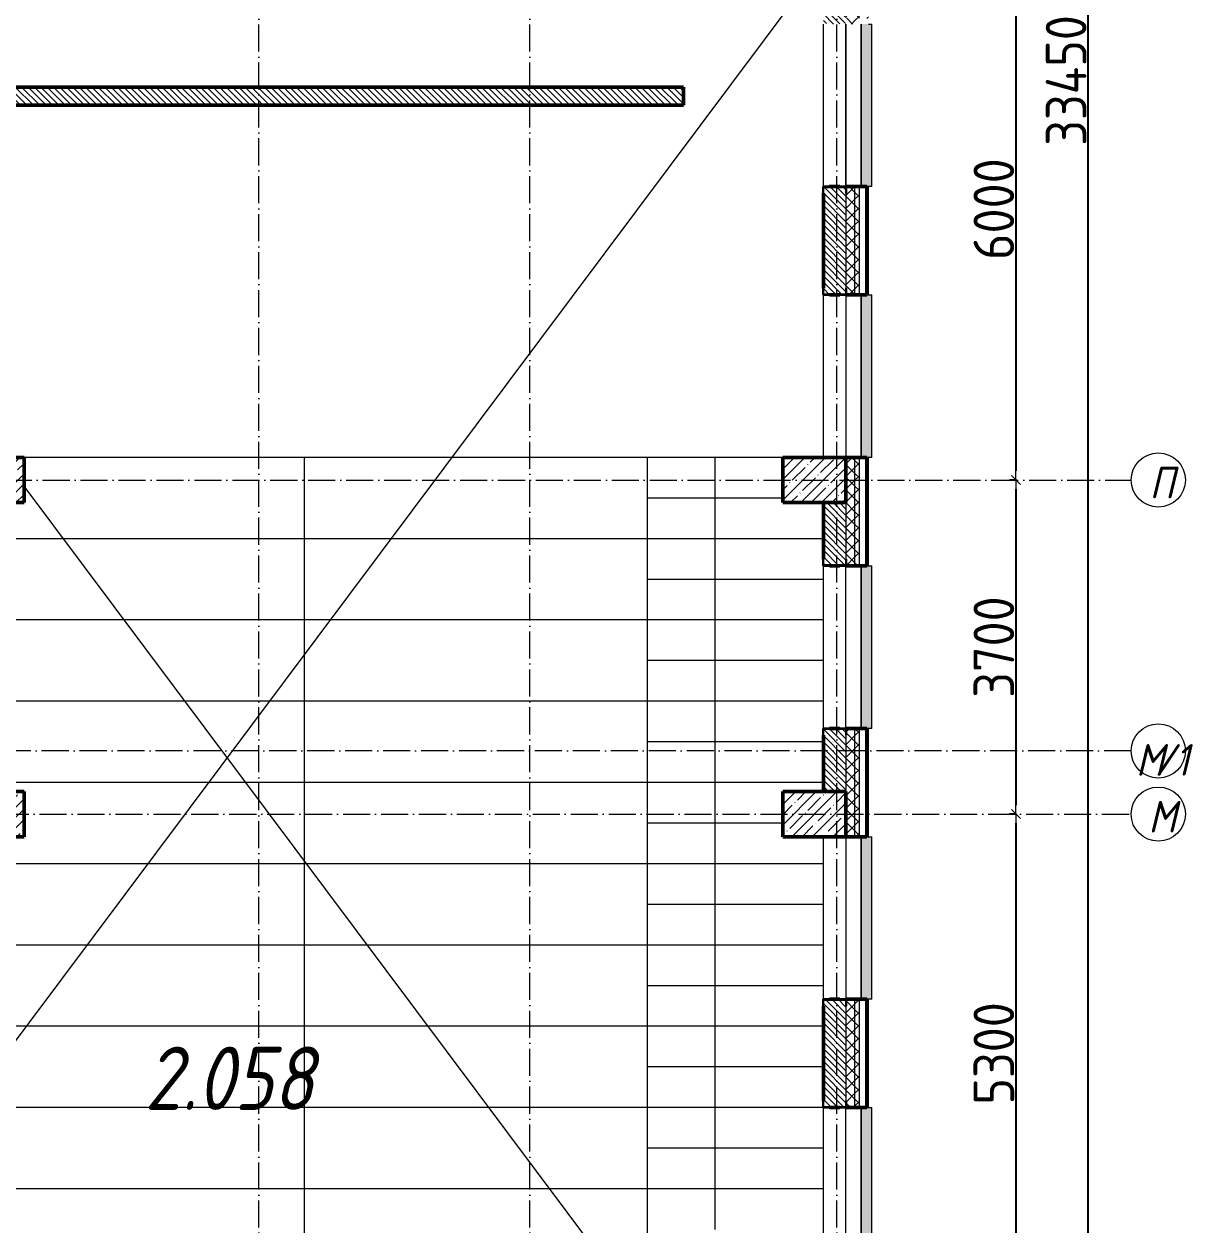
# Model space of a CAD drawing. Header units: millimetres. Extents: x -12989 to 629078, y -109036 to 555275.
# Drawn here: x 57710 to 70652, y 81945 to 95245 of the extents above; entities that cross this region are included whole.
import ezdxf

# ---------------------------------------------------------------- set-up
doc = ezdxf.new("R2010")
doc.units = ezdxf.units.MM
doc.linetypes.add('50_200_ШТРИХ_1Т_ш5_п1_п1_', pattern=[700, 500, -100, 0, -100])
for name, color, linetype, lineweight in [('A-____-____-DIMS', 7, 'Continuous', 9), ('A-DETL-____-OTLN-4', 7, 'Continuous', 18), ('A-GENM-____-MCUT', 7, 'Continuous', 25), ('A-GENM-____-OTLN-1', 7, 'Continuous', 25), ('A-GLAZ-____-OTLN', 7, 'Continuous', 9), ('A-WALL-____-MCUT-2', 7, 'Continuous', 50), ('A-WALL-____-MCUT-3', 7, 'Continuous', 9), ('A-WALL-____-OTLN', 7, 'Continuous', 9), ('A-WALL-____-PATT-1', 7, 'Continuous', 9), ('A-WALL-FNSH-MCUT-1', 7, 'Continuous', 9), ('S-COLS-____-MCUT', 7, 'Continuous', 50), ('S-COLS-____-OTLN', 7, 'Continuous', 9), ('S-GRID-____-IDEN', 7, 'Continuous', 9), ('S-GRID-____-OTLN-1', 7, '50_200_ШТРИХ_1Т_ш5_п1_п1_', 9), ('S-STRS-____-OTLN-1', 7, 'Continuous', 9), ('Марки помещений', 7, 'Continuous', 9)]:
    doc.layers.add(name, color=color, linetype=linetype, lineweight=lineweight)
doc.layers.add('A-GLAZ-____-OTLN-1', color=7, linetype='Continuous', lineweight=9, true_color=0xc0c0c0)
doc.styles.add('ISOCPEUR_I', font='isocpeui.ttf', dxfattribs={"width": 0.9, "height": 2.5})
doc.styles.add('ISOCPEUR_I_3', font='isocpeui.ttf', dxfattribs={"width": 0.85, "height": 2.2})
doc.styles.add('СПДС', font='isocpeur.ttf', dxfattribs={"width": 0.9})
doc.dimstyles.new('Размера А3', dxfattribs={"dimtxt": 200, "dimasz": 100, "dimexe": 70, "dimexo": 100, "dimgap": 20, "dimtad": 1, "dimdec": 0, "dimrnd": 10, "dimzin": 0, "dimdsep": 46, "dimtxsty": 'СПДС', "dimblk": 'ARROWHEAD_6', "dimcen": 1, "dimclrd": 256, "dimclre": 256, "dimclrt": 256, "dimazin": 0, "dimtfac": 1, "dimtdec": 0, "dimtmove": 2, "dimatfit": 3, "dimfxl": 1, "dimtolj": 1, "dimtzin": 0, "dimarcsym": 0})
pattern_1 = [(135, (43259.71, 63713.66), (-35.35534, -35.35534), [])]
pattern_2 = [(45, (43259.71, 63713.66), (-70.71068, 70.71068), []), (135, (43259.71, 63713.66), (-70.71068, -70.71068), [])]

# ---------------------------------------------------------------- blocks, each defined once
blk = doc.blocks.new('BSC_Колонна _Прямоугольная - 500х700-V5-АР1_План отверстий 2 этажа в осях 1-64_А-ГГ')
at = {"layer": 'S-COLS-____-OTLN'}
h = blk.add_hatch(dxfattribs=at)
h.set_pattern_fill('FP_31', color=256, style=0, pattern_type=2)
h.set_pattern_definition([(315, (-22781.04, 14100), (114.0493, 114.0493), []), (315, (-22781.04, 13985.95), (114.0493, 114.0493), [201.613, -40.323, 3.353, -36.97])])
h.paths.add_polyline_path([(-250, 350), (-250, -350), (250, -350), (250, 350)], flags=0)
at = {"layer": 'S-COLS-____-MCUT'}
for p, q in [((250, 350), (-250, 350)), ((-250, 350), (-250, -350)), ((250, -350), (250, 350)), ((-250, -350), (250, -350))]:
    blk.add_line(p, q, dxfattribs=at)
blk = doc.blocks.new('BSC_Колонна _Прямоугольная - 500х700-V6-АР1_План отверстий 2 этажа в осях 1-64_А-ГГ')
at = {"layer": 'S-COLS-____-OTLN'}
h = blk.add_hatch(dxfattribs=at)
h.set_pattern_fill('FP_32', color=256, style=0, pattern_type=2)
h.set_pattern_definition([(315, (-26481.04, 14100), (114.04925, 114.04925), []), (315, (-26481.04, 13985.95), (114.04925, 114.04925), [201.613, -40.323, 3.353, -36.97])])
h.paths.add_polyline_path([(-250, 350), (-250, -350), (250, -350), (250, 350)], flags=0)
at = {"layer": 'S-COLS-____-MCUT'}
for p, q in [((250, 350), (-250, 350)), ((-250, 350), (-250, -350)), ((250, -350), (250, 350)), ((-250, -350), (250, -350))]:
    blk.add_line(p, q, dxfattribs=at)
blk = doc.blocks.new('BSC_Колонна _Прямоугольная - 500х700-V107-АР1_План отверстий 2 этажа в осях 1-64_А-ГГ')
at = {"layer": 'S-COLS-____-OTLN'}
h = blk.add_hatch(dxfattribs=at)
h.set_pattern_fill('FP_136', color=256, style=0, pattern_type=2)
h.set_pattern_definition([(315, (-22781.04, 23200), (114.04925, 114.04925), []), (315, (-22781.04, 23085.95), (114.04925, 114.04925), [201.613, -40.323, 3.353, -36.97])])
h.paths.add_polyline_path([(-250, 350), (-250, -350), (250, -350), (250, 350)], flags=0)
at = {"layer": 'S-COLS-____-MCUT'}
for p, q in [((250, 350), (-250, 350)), ((-250, 350), (-250, -350)), ((250, -350), (250, 350)), ((-250, -350), (250, -350))]:
    blk.add_line(p, q, dxfattribs=at)
blk = doc.blocks.new('BSC_Колонна _Прямоугольная - 500х700-V108-АР1_План отверстий 2 этажа в осях 1-64_А-ГГ')
at = {"layer": 'S-COLS-____-OTLN'}
h = blk.add_hatch(dxfattribs=at)
h.set_pattern_fill('FP_137', color=256, style=0, pattern_type=2)
h.set_pattern_definition([(315, (-26481.04, 23200), (114.04925, 114.04925), []), (315, (-26481.04, 23085.95), (114.04925, 114.04925), [201.613, -40.323, 3.353, -36.97])])
h.paths.add_polyline_path([(-250, 350), (-250, -350), (250, -350), (250, 350)], flags=0)
at = {"layer": 'S-COLS-____-MCUT'}
for p, q in [((250, 350), (-250, 350)), ((-250, 350), (-250, -350)), ((250, -350), (250, 350)), ((-250, -350), (250, -350))]:
    blk.add_line(p, q, dxfattribs=at)
blk = doc.blocks.new('Фахверк_СКБ_Уголок - 250_2700-27497298-АР1_План отверстий 2 этажа в осях 1-64_А-ГГ')
at = {"layer": 'A-GENM-____-MCUT'}
for p, q in [((200, 181), (125, 181)), ((125, 181), (125, 106)), ((131, 106), (131, 175)), ((131, 175), (200, 175)), ((200, 175), (200, 181)), ((125, 106), (131, 106)), ((131, -6), (125, -6)), ((125, -6), (125, -81)), ((125, -81), (200, -81)), ((131, -75), (131, -6)), ((200, -75), (131, -75)), ((200, -81), (200, -75))]:
    blk.add_line(p, q, dxfattribs=at)
blk = doc.blocks.new('Отлив_СКБ - Отлив витража_120_НВФ-V194-АР1_План отверстий 2 этажа в осях 1-64_А-ГГ')
at = {"layer": 'A-GLAZ-____-OTLN-1'}
for points in [[(1800, -2), (1800, 0), (0, 0), (0, -2), (1544, -2)], [(1544, -120), (1800, -120), (1800, -2), (0, -2), (0, -120)]]:
    blk.add_hatch(color=256, dxfattribs=at).paths.add_polyline_path(points, flags=0)
at = {"layer": 'A-GLAZ-____-OTLN'}
for p, q in [((0, 0), (1800, 0)), ((1800, -2), (0, -2)), ((0, -120), (0, -83)), ((0, -120), (1800, -120)), ((1800, -83), (1800, -120))]:
    blk.add_line(p, q, dxfattribs=at)
blk = doc.blocks.new('Ось сетки - Круг_Ø6_00__ISO-2_5_0_9K_-25732049-АР1_План отверстий 2 этажа в осях 1-64_А-ГГ')
at = {"layer": 'S-GRID-____-IDEN'}
blk.add_circle((0, 0), 3, dxfattribs=at)
blk = doc.blocks.new('ARROWHEAD_6')
at = {"color": 0, "linetype": 'Continuous'}
for p, q in [((0, 0), (-1, 0)), ((-0.5, -0.5), (0.5, 0.5))]:
    blk.add_line(p, q, dxfattribs=at)
blk = doc.blocks.new('*D2710')
at = {"layer": 'A-____-____-DIMS', "lineweight": -2, "transparency": 16777216}
for p, q in [((9847, 491497), (9771, 491497)), ((9841, 491397), (9841, 485597)), ((9847, 485497), (9771, 485497))]:
    blk.add_line(p, q, dxfattribs=at)
at = {"layer": 'Defpoints', "color": 0, "transparency": 16777216}
for p in [(9947, 491497), (9841, 485497), (9947, 485497)]:
    blk.add_point(p, dxfattribs=at)
at = {"layer": 'A-____-____-DIMS', "lineweight": -2, "transparency": 16777216, "xscale": 100, "yscale": 100, "zscale": 100}
for p, rotation in [((9841, 491497), 90), ((9841, 485497), 270)]:
    blk.add_blockref('ARROWHEAD_6', p, dxfattribs=dict(at, rotation=rotation))
at = {"layer": 'A-____-____-DIMS', "transparency": 16777216, "insert": (9596, 488497), "char_height": 450, "attachment_point": 5, "rotation": 90, "style": 'СПДС'}
blk.add_mtext('\\A1;6000', dxfattribs=at)
blk = doc.blocks.new('*D2711')
at = {"layer": 'A-____-____-DIMS', "lineweight": -2, "transparency": 16777216}
for p, q in [((9847, 485497), (9771, 485497)), ((9841, 485397), (9841, 481897)), ((9847, 481797), (9771, 481797))]:
    blk.add_line(p, q, dxfattribs=at)
at = {"layer": 'Defpoints', "color": 0, "transparency": 16777216}
for p in [(9947, 485497), (9841, 481797), (9947, 481797)]:
    blk.add_point(p, dxfattribs=at)
at = {"layer": 'A-____-____-DIMS', "lineweight": -2, "transparency": 16777216, "xscale": 100, "yscale": 100, "zscale": 100}
for p, rotation in [((9841, 485497), 90), ((9841, 481797), 270)]:
    blk.add_blockref('ARROWHEAD_6', p, dxfattribs=dict(at, rotation=rotation))
at = {"layer": 'A-____-____-DIMS', "transparency": 16777216, "insert": (9596, 483647), "char_height": 450, "attachment_point": 5, "rotation": 90, "style": 'СПДС'}
blk.add_mtext('\\A1;3700', dxfattribs=at)
blk = doc.blocks.new('*D2714')
at = {"layer": 'A-____-____-DIMS', "lineweight": -2, "transparency": 16777216}
for p, q in [((9847, 481797), (9771, 481797)), ((9841, 481697), (9841, 476597)), ((9847, 476497), (9771, 476497))]:
    blk.add_line(p, q, dxfattribs=at)
at = {"layer": 'Defpoints', "color": 0, "transparency": 16777216}
for p in [(9947, 481797), (9841, 476497), (9947, 476497)]:
    blk.add_point(p, dxfattribs=at)
at = {"layer": 'A-____-____-DIMS', "lineweight": -2, "transparency": 16777216, "xscale": 100, "yscale": 100, "zscale": 100}
for p, rotation in [((9841, 481797), 90), ((9841, 476497), 270)]:
    blk.add_blockref('ARROWHEAD_6', p, dxfattribs=dict(at, rotation=rotation))
at = {"layer": 'A-____-____-DIMS', "transparency": 16777216, "insert": (9596, 479147), "char_height": 450, "attachment_point": 5, "rotation": 90, "style": 'СПДС'}
blk.add_mtext('\\A1;5300', dxfattribs=at)
blk = doc.blocks.new('*D2716')
at = {"layer": 'A-____-____-DIMS', "lineweight": -2, "transparency": 16777216}
for p, q in [((10635, 506647), (10711, 506647)), ((10641, 473297), (10641, 506547)), ((10635, 473197), (10711, 473197))]:
    blk.add_line(p, q, dxfattribs=at)
at = {"layer": 'Defpoints', "color": 0, "transparency": 16777216}
for p in [(10535, 506647), (10641, 506647), (10535, 473197)]:
    blk.add_point(p, dxfattribs=at)
at = {"layer": 'A-____-____-DIMS', "lineweight": -2, "transparency": 16777216, "xscale": 100, "yscale": 100, "zscale": 100}
for p, rotation in [((10641, 506647), 90), ((10641, 473197), 270)]:
    blk.add_blockref('ARROWHEAD_6', p, dxfattribs=dict(at, rotation=rotation))
at = {"layer": 'A-____-____-DIMS', "transparency": 16777216, "insert": (10396, 489922), "char_height": 450, "attachment_point": 5, "rotation": 90, "style": 'СПДС'}
blk.add_mtext('\\A1;33450', dxfattribs=at)
blk = doc.blocks.new('2этаж')
at = {"layer": 'S-GRID-____-OTLN-1', "color": 251, "ltscale": 0.6, "true_color": 0x636466}
for p, q in [((1458.3, 454533.3), (1458.3, 508896.9)), ((4458.3, 454533.3), (4458.3, 508896.9)), ((7858.3, 454533.3), (7858.3, 508896.9)), ((-20260.4, 485497), (11116.1, 485497)), ((11116.1, 482497), (-20260.4, 482497)), ((-7691.7, 481797), (11116.1, 481797))]:
    blk.add_line(p, q, dxfattribs=at)
at = {"layer": 'S-GRID-____-IDEN', "char_height": 350, "attachment_point": 1, "style": 'ISOCPEUR_I'}
for s, insert, width in [('\\fISOCPEUR|b0|i1|c204|p34|;\\W.9;П', (11318.1, 485643.6), 223.671), ('\\fISOCPEUR|b0|i1|c204|p34|;\\W.9;М', (11168.5, 482573.1), 252.532), ('/1', (11376.8, 482573.1), 346.329), ('\\fISOCPEUR|b0|i1|c204|p34|;\\W.9;М', (11306.4, 481943.6), 252.532)]:
    blk.add_mtext(s, dxfattribs=dict(at, insert=insert, width=width))
at = {"layer": 'A-____-____-DIMS'}
for base, p1, p2, picture, middle in [((10640.9, 506647), (10534.8, 473197), (10534.8, 506647), '*D2716', (10395.9, 489922)), ((9840.9, 485497), (9946.9, 491497), (9946.9, 485497), '*D2710', (9595.9, 488497)), ((9840.9, 481797), (9946.9, 485497), (9946.9, 481797), '*D2711', (9595.9, 483647)), ((9840.9, 476497), (9946.9, 481797), (9946.9, 476497), '*D2714', (9595.9, 479147))]:
    dim = blk.add_linear_dim(base=base, p1=p1, p2=p2, angle=90, dimstyle='Размера А3', override={"dimtxt": 450}, dxfattribs=at)
    dim.commit()
    dim.dimension.update_dxf_attribs({"geometry": picture, "text_midpoint": middle})

msp = doc.modelspace()

# ---------------------------------------------------------------- hatches: boundary and pattern name
at = {"layer": 'A-WALL-____-PATT-1'}
h = msp.add_hatch(dxfattribs=at)
h.set_pattern_fill('FP_1', color=256, style=0, pattern_type=2)
h.set_pattern_definition(pattern_2)
h.paths.add_polyline_path([(66959.7115, 73244.7006), (66959.7115, 75444.7006), (66909.7115, 75444.7006), (66909.7115, 73244.7006)], flags=0)
h.paths.add_polyline_path([(66909.7115, 77244.7006), (66959.7115, 77244.7006), (66959.7115, 78444.7006), (66909.7115, 78444.7006), (66909.7115, 78209.4711)], flags=0)
h.paths.add_polyline_path([(66909.7115, 80244.7006), (66959.7115, 80244.7006), (66959.7115, 81444.7006), (66909.7115, 81444.7006)], flags=0)
h.paths.add_polyline_path([(66959.7115, 83244.7006), (66959.7115, 84444.7006), (66909.7115, 84444.7006), (66909.7115, 83244.7006)], flags=0)
h.paths.add_polyline_path([(66959.7115, 86244.7006), (66959.7115, 87444.7006), (66909.7115, 87444.7006), (66909.7115, 86244.7006)], flags=0)
h.paths.add_polyline_path([(66959.7115, 89244.7006), (66959.7115, 90444.7006), (66909.7115, 90444.7006), (66909.7115, 89244.7006)], flags=0)
h.paths.add_polyline_path([(66959.7115, 92244.7006), (66959.7115, 93444.7006), (66909.7115, 93444.7006), (66909.7115, 92244.7006)], flags=0)
h.paths.add_polyline_path([(66959.7115, 95244.7006), (66959.7115, 96444.7006), (66909.7115, 96444.7006), (66909.7115, 95244.7006)], flags=0)
h.paths.add_polyline_path([(66959.7115, 98244.7006), (66959.7115, 99444.7006), (66909.7115, 99444.7006), (66909.7115, 98244.7006)], flags=0)
h.paths.add_polyline_path([(66959.7115, 101244.7006), (66959.7115, 102444.7006), (66909.7115, 102444.7006), (66909.7115, 101244.7006)], flags=0)
h.paths.add_polyline_path([(66959.7115, 104244.7006), (66959.7115, 105494.7006), (66909.7115, 105494.7006), (66909.7115, 104244.7006)], flags=0)
h.paths.add_polyline_path([(66959.7115, 107294.7006), (66959.7115, 111544.7006), (66909.7115, 111544.7006), (66909.7115, 107294.7006)], flags=0)
h = msp.add_hatch(dxfattribs=at)
h.set_pattern_fill('FP_1', color=256, style=0, pattern_type=2)
h.set_pattern_definition(pattern_2)
h.paths.add_polyline_path([(66909.7115, 73244.7006), (66909.7115, 75444.7006), (66815.7115, 75444.7006), (66815.7115, 75369.7006), (66809.7115, 75369.7006), (66809.7115, 73244.7006)], flags=0)
h.paths.add_polyline_path([(66815.7115, 77244.7006), (66909.7115, 77244.7006), (66909.7115, 78444.7006), (66815.7115, 78444.7006), (66815.7115, 78369.7006), (66809.7115, 78369.7006), (66809.7115, 77319.7006), (66815.7115, 77319.7006), (66815.7115, 77250.7006)], flags=0)
h.paths.add_polyline_path([(66909.7115, 80244.7006), (66909.7115, 81444.7006), (66809.7115, 81444.7006), (66809.7115, 80319.7006), (66815.7115, 80319.7006), (66815.7115, 80244.7006)], flags=0)
h.paths.add_polyline_path([(66909.7115, 83244.7006), (66909.7115, 84444.7006), (66815.7115, 84444.7006), (66815.7115, 84369.7006), (66809.7115, 84369.7006), (66809.7115, 83319.7006), (66815.7115, 83319.7006), (66815.7115, 83244.7006)], flags=0)
h.paths.add_polyline_path([(66809.7115, 86244.7006), (66909.7115, 86244.7006), (66909.7115, 87444.7006), (66815.7115, 87444.7006), (66815.7115, 87369.7006), (66809.7115, 87369.7006), (66809.7115, 86744.7006)], flags=0)
h.paths.add_polyline_path([(66815.7115, 89244.7006), (66909.7115, 89244.7006), (66909.7115, 90444.7006), (66809.7115, 90444.7006), (66809.7115, 89319.7006), (66815.7115, 89319.7006), (66815.7115, 89250.7006)], flags=0)
h.paths.add_polyline_path([(66909.7115, 92244.7006), (66909.7115, 93444.7006), (66815.7115, 93444.7006), (66815.7115, 93369.7006), (66809.7115, 93369.7006), (66809.7115, 92319.7006), (66815.7115, 92319.7006), (66815.7115, 92244.7006)], flags=0)
h.paths.add_polyline_path([(66909.7115, 95244.7006), (66909.7115, 96444.7006), (66809.7115, 96444.7006), (66809.7115, 95319.7006), (66815.7115, 95319.7006), (66815.7115, 95244.7006)], flags=0)
h.paths.add_polyline_path([(66815.7115, 98244.7006), (66909.7115, 98244.7006), (66909.7115, 99444.7006), (66815.7115, 99444.7006), (66815.7115, 99369.7006), (66809.7115, 99369.7006), (66809.7115, 98319.7006), (66815.7115, 98319.7006), (66815.7115, 98250.7006)], flags=0)
h.paths.add_polyline_path([(66815.7115, 101244.7006), (66909.7115, 101244.7006), (66909.7115, 102444.7006), (66809.7115, 102444.7006), (66809.7115, 101319.7006), (66815.7115, 101319.7006), (66815.7115, 101250.7006)], flags=0)
h.paths.add_polyline_path([(66909.7115, 104244.7006), (66909.7115, 105494.7006), (66815.7115, 105494.7006), (66815.7115, 105419.7006), (66809.7115, 105419.7006), (66809.7115, 104319.7006), (66815.7115, 104319.7006), (66815.7115, 104244.7006)], flags=0)
h.paths.add_polyline_path([(66909.7115, 107294.7006), (66909.7115, 111444.7006), (66809.7115, 111444.7006), (66809.7115, 107294.7006)], flags=0)
h = msp.add_hatch(dxfattribs=at)
h.set_pattern_fill('FP_3', color=256, style=0, pattern_type=2)
h.set_pattern_definition([(45, (43259.71, 63713.66), (-85.5366, 85.5366), []), (45, (43316.74, 63713.66), (-85.5366, 85.5366), [])])
h.paths.add_polyline_path([(67059.7115, 73434.7006), (67059.7115, 75444.7006), (67039.7115, 75444.7006), (67039.7115, 73434.7006)], flags=0)
h.paths.add_polyline_path([(67059.7115, 77244.7006), (67059.7115, 78444.7006), (67039.7115, 78444.7006), (67039.7115, 77244.7006)], flags=0)
h.paths.add_polyline_path([(67059.7115, 80244.7006), (67059.7115, 81444.7006), (67039.7115, 81444.7006), (67039.7115, 80244.7006)], flags=0)
h.paths.add_polyline_path([(67059.7115, 83244.7006), (67059.7115, 84444.7006), (67039.7115, 84444.7006), (67039.7115, 83244.7006)], flags=0)
h.paths.add_polyline_path([(67059.7115, 86244.7006), (67059.7115, 87444.7006), (67039.7115, 87444.7006), (67039.7115, 86244.7006)], flags=0)
h.paths.add_polyline_path([(67059.7115, 89244.7006), (67059.7115, 90444.7006), (67039.7115, 90444.7006), (67039.7115, 89244.7006)], flags=0)
h.paths.add_polyline_path([(67059.7115, 92244.7006), (67059.7115, 93444.7006), (67039.7115, 93444.7006), (67039.7115, 92244.7006)], flags=0)
h.paths.add_polyline_path([(67059.7115, 95244.7006), (67059.7115, 96444.7006), (67039.7115, 96444.7006), (67039.7115, 95244.7006)], flags=0)
h.paths.add_polyline_path([(67039.7115, 98244.7006), (67059.7115, 98244.7006), (67059.7115, 99444.7006), (67039.7115, 99444.7006), (67039.7115, 98849.327)], flags=0)
h.paths.add_polyline_path([(67059.7115, 101244.7006), (67059.7115, 102444.7006), (67039.7115, 102444.7006), (67039.7115, 101244.7006)], flags=0)
h.paths.add_polyline_path([(67059.7115, 104244.7006), (67059.7115, 105264.7006), (67039.7115, 105264.7006), (67039.7115, 104244.7006)], flags=0)
h = msp.add_hatch(dxfattribs=at)
h.set_pattern_fill('FP_6', color=256, style=0, pattern_type=2)
h.set_pattern_definition(pattern_1)
h.paths.add_polyline_path([(66740.7115, 92244.7006), (66740.7115, 92250.7006), (66809.7115, 92250.7006), (66809.7115, 93438.7006), (66740.7115, 93438.7006), (66740.7115, 93444.7006), (66628.7115, 93444.7006), (66628.7115, 93438.7006), (66559.7115, 93438.7006), (66559.7115, 92250.7006), (66628.7115, 92250.7006), (66628.7115, 92244.7006)], flags=0)
h.paths.add_polyline_path([(66740.7115, 95244.7006), (66740.7115, 95250.7006), (66809.7115, 95250.7006), (66809.7115, 95944.7006), (66559.7115, 95944.7006), (66559.7115, 95250.7006), (66628.7115, 95250.7006), (66628.7115, 95244.7006)], flags=0)
h = msp.add_hatch(dxfattribs=at)
h.set_pattern_fill('FP_6', color=256, style=0, pattern_type=2)
h.set_pattern_definition(pattern_1)
h.paths.add_polyline_path([(65009.7115, 94344.7006), (65009.7115, 94544.7006), (55709.7115, 94544.7006), (55709.7115, 94344.7006), (64455.5933, 94344.7006)], flags=0)
h = msp.add_hatch(dxfattribs=at)
h.set_pattern_fill('FP_6', color=256, style=0, pattern_type=2)
h.set_pattern_definition(pattern_1)
h.paths.add_polyline_path([(66809.7115, 86744.7006), (66809.7115, 87438.7006), (66740.7115, 87438.7006), (66740.7115, 87444.7006), (66628.7115, 87444.7006), (66628.7115, 87438.7006), (66559.7115, 87438.7006), (66559.7115, 86744.7006)], flags=0)
h.paths.add_polyline_path([(66740.7115, 89244.7006), (66740.7115, 89250.7006), (66809.7115, 89250.7006), (66809.7115, 89944.7006), (66559.7115, 89944.7006), (66559.7115, 89250.7006), (66628.7115, 89250.7006), (66628.7115, 89244.7006)], flags=0)
h = msp.add_hatch(dxfattribs=at)
h.set_pattern_fill('FP_6', color=256, style=0, pattern_type=2)
h.set_pattern_definition(pattern_1)
h.paths.add_polyline_path([(66740.7115, 83244.7006), (66740.7115, 83250.7006), (66809.7115, 83250.7006), (66809.7115, 84438.7006), (66740.7115, 84438.7006), (66740.7115, 84444.7006), (66628.7115, 84444.7006), (66628.7115, 84438.7006), (66559.7115, 84438.7006), (66559.7115, 83250.7006), (66628.7115, 83250.7006), (66628.7115, 83244.7006)], flags=0)

# ---------------------------------------------------------------- linework, layer by layer
at = {"layer": 'A-DETL-____-OTLN-4'}
for p, q in [((53359.7115, 78294.7006), (66559.7115, 95944.7006)), ((66559.7115, 78294.7006), (57709.7115, 90128.2234))]:
    msp.add_line(p, q, dxfattribs=at)
at = {"layer": 'A-WALL-____-MCUT-2'}
for p, q in [((65009.7115, 94544.7006), (55709.7115, 94544.7006)), ((65009.7115, 94344.7006), (65009.7115, 94544.7006)), ((55709.7115, 94344.7006), (65009.7115, 94344.7006)), ((66559.7115, 93369.7006), (66559.7115, 92319.7006)), ((66740.7115, 93444.7006), (66628.7115, 93444.7006)), ((67039.7115, 93444.7006), (66815.7115, 93444.7006)), ((67039.7115, 92244.7006), (67039.7115, 93444.7006)), ((66628.7115, 92244.7006), (66740.7115, 92244.7006)), ((66815.7115, 92244.7006), (67039.7115, 92244.7006)), ((67039.7115, 90444.7006), (66809.7115, 90444.7006)), ((67039.7115, 89244.7006), (67039.7115, 90444.7006)), ((66559.7115, 89944.7006), (66559.7115, 89319.7006)), ((66628.7115, 89244.7006), (66740.7115, 89244.7006)), ((66815.7115, 89244.7006), (67039.7115, 89244.7006)), ((66740.7115, 87444.7006), (66628.7115, 87444.7006)), ((67039.7115, 87444.7006), (66815.7115, 87444.7006)), ((67039.7115, 86244.7006), (67039.7115, 87444.7006)), ((66559.7115, 87369.7006), (66559.7115, 86744.7006)), ((66809.7115, 86244.7006), (67039.7115, 86244.7006)), ((66559.7115, 84369.7006), (66559.7115, 83319.7006)), ((66740.7115, 84444.7006), (66628.7115, 84444.7006)), ((67039.7115, 84444.7006), (66815.7115, 84444.7006)), ((67039.7115, 83244.7006), (67039.7115, 84444.7006)), ((66628.7115, 83244.7006), (66740.7115, 83244.7006)), ((66815.7115, 83244.7006), (67039.7115, 83244.7006))]:
    msp.add_line(p, q, dxfattribs=at)
at = {"layer": 'A-WALL-____-MCUT-3'}
for p, q in [((66809.7115, 93369.7006), (66809.7115, 92319.7006)), ((66909.7115, 92244.7006), (66909.7115, 93444.7006)), ((66959.7115, 92244.7006), (66959.7115, 93444.7006)), ((66909.7115, 89244.7006), (66909.7115, 90444.7006)), ((66959.7115, 89244.7006), (66959.7115, 90444.7006)), ((66809.7115, 89944.7006), (66809.7115, 89319.7006)), ((66909.7115, 86244.7006), (66909.7115, 87444.7006)), ((66959.7115, 86244.7006), (66959.7115, 87444.7006)), ((66809.7115, 87369.7006), (66809.7115, 86744.7006)), ((66809.7115, 84369.7006), (66809.7115, 83319.7006)), ((66909.7115, 83244.7006), (66909.7115, 84444.7006)), ((66959.7115, 83244.7006), (66959.7115, 84444.7006))]:
    msp.add_line(p, q, dxfattribs=at)
at = {"layer": 'A-WALL-____-OTLN'}
for p, q in [((66559.7115, 93444.7006), (66559.7115, 95244.7006)), ((66809.7115, 93444.7006), (66809.7115, 95244.7006)), ((66809.7115, 95244.7006), (66809.7115, 93444.7006)), ((66559.7115, 90444.7006), (66559.7115, 92244.7006)), ((66809.7115, 92244.7006), (66809.7115, 90444.7006)), ((66559.7115, 87444.7006), (66559.7115, 89244.7006)), ((66809.7115, 87444.7006), (66809.7115, 89244.7006)), ((66559.7115, 84444.7006), (66559.7115, 86244.7006)), ((66809.7115, 86244.7006), (66809.7115, 84444.7006)), ((66559.7115, 81444.7006), (66559.7115, 83244.7006)), ((66809.7115, 81444.7006), (66809.7115, 83244.7006))]:
    msp.add_line(p, q, dxfattribs=at)
at = {"layer": 'A-WALL-FNSH-MCUT-1'}
for p, q in [((67059.7115, 93444.7006), (67039.7115, 93444.7006)), ((67059.7115, 92244.7006), (67059.7115, 93444.7006)), ((67039.7115, 92244.7006), (67059.7115, 92244.7006)), ((67059.7115, 90444.7006), (67039.7115, 90444.7006)), ((67059.7115, 89244.7006), (67059.7115, 90444.7006)), ((67039.7115, 89244.7006), (67059.7115, 89244.7006)), ((67059.7115, 87444.7006), (67039.7115, 87444.7006)), ((67059.7115, 86244.7006), (67059.7115, 87444.7006)), ((67039.7115, 86244.7006), (67059.7115, 86244.7006)), ((67059.7115, 84444.7006), (67039.7115, 84444.7006)), ((67059.7115, 83244.7006), (67059.7115, 84444.7006)), ((67039.7115, 83244.7006), (67059.7115, 83244.7006))]:
    msp.add_line(p, q, dxfattribs=at)
at = {"layer": 'S-STRS-____-OTLN-1'}
for p, q in [((64609.7115, 90444.7006), (57709.7115, 90444.7006)), ((64609.7115, 90444.7006), (57709.7115, 90444.7006)), ((60809.7115, 90444.7006), (60809.7115, 89544.7006)), ((66109.7115, 90444.7006), (64609.7115, 90444.7006)), ((66109.7115, 90444.7006), (64609.7115, 90444.7006)), ((64609.7115, 90444.7006), (64609.7115, 89544.7006)), ((65359.7115, 90444.7006), (65359.7115, 89994.7006)), ((64609.7115, 89994.7006), (64609.7115, 89544.7006)), ((66109.7115, 89994.7006), (64609.7115, 89994.7006)), ((66109.7115, 89994.7006), (64609.7115, 89994.7006)), ((65359.7115, 89994.7006), (65359.7115, 89544.7006)), ((64609.7115, 89544.7006), (57009.7115, 89544.7006)), ((64609.7115, 89544.7006), (57009.7115, 89544.7006)), ((60809.7115, 89544.7006), (60809.7115, 88644.7006)), ((66559.7115, 89544.7006), (64609.7115, 89544.7006)), ((66559.7115, 89544.7006), (64609.7115, 89544.7006)), ((64609.7115, 89544.7006), (64609.7115, 88644.7006)), ((65359.7115, 89544.7006), (65359.7115, 89094.7006)), ((64609.7115, 89094.7006), (64609.7115, 88644.7006)), ((66559.7115, 89094.7006), (64609.7115, 89094.7006)), ((66559.7115, 89094.7006), (64609.7115, 89094.7006)), ((65359.7115, 89094.7006), (65359.7115, 88644.7006)), ((64609.7115, 88644.7006), (57009.7115, 88644.7006)), ((64609.7115, 88644.7006), (57009.7115, 88644.7006)), ((60809.7115, 88644.7006), (60809.7115, 87744.7006)), ((66559.7115, 88644.7006), (64609.7115, 88644.7006)), ((66559.7115, 88644.7006), (64609.7115, 88644.7006)), ((64609.7115, 88644.7006), (64609.7115, 87744.7006)), ((65359.7115, 88644.7006), (65359.7115, 88194.7006)), ((64609.7115, 88194.7006), (64609.7115, 87744.7006)), ((66559.7115, 88194.7006), (64609.7115, 88194.7006)), ((66559.7115, 88194.7006), (64609.7115, 88194.7006)), ((65359.7115, 88194.7006), (65359.7115, 87744.7006)), ((64609.7115, 87744.7006), (57009.7115, 87744.7006)), ((64609.7115, 87744.7006), (57009.7115, 87744.7006)), ((60809.7115, 87744.7006), (60809.7115, 86844.7006)), ((66559.7115, 87744.7006), (64609.7115, 87744.7006)), ((66559.7115, 87744.7006), (64609.7115, 87744.7006)), ((64609.7115, 87744.7006), (64609.7115, 86844.7006)), ((65359.7115, 87744.7006), (65359.7115, 87294.7006)), ((64609.7115, 87294.7006), (64609.7115, 86844.7006)), ((66559.7115, 87294.7006), (64609.7115, 87294.7006)), ((66559.7115, 87294.7006), (64609.7115, 87294.7006)), ((65359.7115, 87294.7006), (65359.7115, 86844.7006)), ((64609.7115, 86844.7006), (57009.7115, 86844.7006)), ((64609.7115, 86844.7006), (57009.7115, 86844.7006)), ((60809.7115, 86844.7006), (60809.7115, 85944.7006)), ((66559.7115, 86844.7006), (64609.7115, 86844.7006)), ((66559.7115, 86844.7006), (64609.7115, 86844.7006)), ((64609.7115, 86844.7006), (64609.7115, 85944.7006)), ((65359.7115, 86844.7006), (65359.7115, 86394.7006)), ((64609.7115, 86394.7006), (64609.7115, 85944.7006)), ((66109.7115, 86394.7006), (64609.7115, 86394.7006)), ((66109.7115, 86394.7006), (64609.7115, 86394.7006)), ((65359.7115, 86394.7006), (65359.7115, 85944.7006)), ((64609.7115, 85944.7006), (57009.7115, 85944.7006)), ((64609.7115, 85944.7006), (57009.7115, 85944.7006)), ((60809.7115, 85944.7006), (60809.7115, 85044.7006)), ((66559.7115, 85944.7006), (64609.7115, 85944.7006)), ((66559.7115, 85944.7006), (64609.7115, 85944.7006)), ((64609.7115, 85944.7006), (64609.7115, 85044.7006)), ((65359.7115, 85944.7006), (65359.7115, 85494.7006)), ((64609.7115, 85494.7006), (64609.7115, 85044.7006)), ((66559.7115, 85494.7006), (64609.7115, 85494.7006)), ((66559.7115, 85494.7006), (64609.7115, 85494.7006)), ((65359.7115, 85494.7006), (65359.7115, 85044.7006)), ((64609.7115, 85044.7006), (57009.7115, 85044.7006)), ((64609.7115, 85044.7006), (57009.7115, 85044.7006)), ((60809.7115, 85044.7006), (60809.7115, 84144.7006)), ((66559.7115, 85044.7006), (64609.7115, 85044.7006)), ((66559.7115, 85044.7006), (64609.7115, 85044.7006)), ((64609.7115, 85044.7006), (64609.7115, 84144.7006)), ((65359.7115, 85044.7006), (65359.7115, 84594.7006)), ((64609.7115, 84594.7006), (64609.7115, 84144.7006)), ((66559.7115, 84594.7006), (64609.7115, 84594.7006)), ((66559.7115, 84594.7006), (64609.7115, 84594.7006)), ((65359.7115, 84594.7006), (65359.7115, 84144.7006)), ((64609.7115, 84144.7006), (57009.7115, 84144.7006)), ((64609.7115, 84144.7006), (57009.7115, 84144.7006)), ((60809.7115, 84144.7006), (60809.7115, 83244.7006)), ((66559.7115, 84144.7006), (64609.7115, 84144.7006)), ((66559.7115, 84144.7006), (64609.7115, 84144.7006)), ((64609.7115, 84144.7006), (64609.7115, 83244.7006)), ((65359.7115, 84144.7006), (65359.7115, 83694.7006)), ((64609.7115, 83694.7006), (64609.7115, 83244.7006)), ((66559.7115, 83694.7006), (64609.7115, 83694.7006)), ((66559.7115, 83694.7006), (64609.7115, 83694.7006)), ((65359.7115, 83694.7006), (65359.7115, 83244.7006)), ((64609.7115, 83244.7006), (57009.7115, 83244.7006)), ((64609.7115, 83244.7006), (57009.7115, 83244.7006)), ((60809.7115, 83244.7006), (60809.7115, 82344.7006)), ((66553.7115, 83244.7006), (64609.7115, 83244.7006)), ((66553.7115, 83244.7006), (64609.7115, 83244.7006)), ((64609.7115, 83244.7006), (64609.7115, 82344.7006)), ((65359.7115, 83244.7006), (65359.7115, 82794.7006)), ((64609.7115, 82794.7006), (64609.7115, 82344.7006)), ((66559.7115, 82794.7006), (64609.7115, 82794.7006)), ((66559.7115, 82794.7006), (64609.7115, 82794.7006)), ((65359.7115, 82794.7006), (65359.7115, 82344.7006)), ((64609.7115, 82344.7006), (57009.7115, 82344.7006)), ((64609.7115, 82344.7006), (57009.7115, 82344.7006)), ((60809.7115, 82344.7006), (60809.7115, 81444.7006)), ((66559.7115, 82344.7006), (64609.7115, 82344.7006)), ((66559.7115, 82344.7006), (64609.7115, 82344.7006)), ((64609.7115, 82344.7006), (64609.7115, 81444.7006)), ((65359.7115, 82344.7006), (65359.7115, 81894.7006))]:
    msp.add_line(p, q, dxfattribs=at)

# ---------------------------------------------------------------- block references
msp.add_blockref('2этаж', (58851.3748, -395302.2823))
at = {"layer": 'A-GENM-____-OTLN-1'}
for p, rotation in [((66634.7115, 93569.7006), 269.9999999999999), ((66734.7115, 92119.7006), 89.99999999999991), ((66734.7115, 89119.7006), 89.99999999999991), ((66634.7115, 87569.7006), 269.9999999999999), ((66634.7115, 84569.7006), 269.9999999999999), ((66734.7115, 83119.7006), 89.99999999999991)]:
    msp.add_blockref('Фахверк_СКБ_Уголок - 250_2700-27497298-АР1_План отверстий 2 этажа в осях 1-64_А-ГГ', p, dxfattribs=dict(at, rotation=rotation))
at = {"layer": 'A-GLAZ-____-OTLN', "rotation": 90}
for p in [(66976.7115, 93444.7006), (66976.7115, 90444.7006), (66976.7115, 87444.7006), (66976.7115, 84444.7006), (66976.7115, 81444.7006)]:
    msp.add_blockref('Отлив_СКБ - Отлив витража_120_НВФ-V194-АР1_План отверстий 2 этажа в осях 1-64_А-ГГ', p, dxfattribs=at)
at = {"layer": 'S-COLS-____-OTLN', "rotation": 89.9999999999999}
for name, p in [('BSC_Колонна _Прямоугольная - 500х700-V6-АР1_План отверстий 2 этажа в осях 1-64_А-ГГ', (57359.7115, 90194.7006)), ('BSC_Колонна _Прямоугольная - 500х700-V108-АР1_План отверстий 2 этажа в осях 1-64_А-ГГ', (66459.7115, 90194.7006)), ('BSC_Колонна _Прямоугольная - 500х700-V5-АР1_План отверстий 2 этажа в осях 1-64_А-ГГ', (57359.7115, 86494.7006)), ('BSC_Колонна _Прямоугольная - 500х700-V107-АР1_План отверстий 2 этажа в осях 1-64_А-ГГ', (66459.7115, 86494.7006))]:
    msp.add_blockref(name, p, dxfattribs=at)
at = {"layer": 'S-GRID-____-IDEN', "xscale": 99.99999999999993, "yscale": 99.99999999999993, "zscale": 99.99999999999993}
for p, rotation in [((70267.4506, 90194.7006), 269.9999999999996), ((70267.4506, 87194.7006), 89.9999999999998), ((70267.4506, 86494.7006), 269.9999999999996)]:
    msp.add_blockref('Ось сетки - Круг_Ø6_00__ISO-2_5_0_9K_-25732049-АР1_План отверстий 2 этажа в осях 1-64_А-ГГ', p, dxfattribs=dict(at, rotation=rotation))

# ---------------------------------------------------------------- texts
at = {"layer": 'Марки помещений', "insert": (59043.8629, 83919.2224), "char_height": 700, "width": 785.65375, "attachment_point": 1, "style": 'ISOCPEUR_I_3'}
msp.add_mtext('2.058', dxfattribs=at)

doc.saveas('drawing.dxf')
